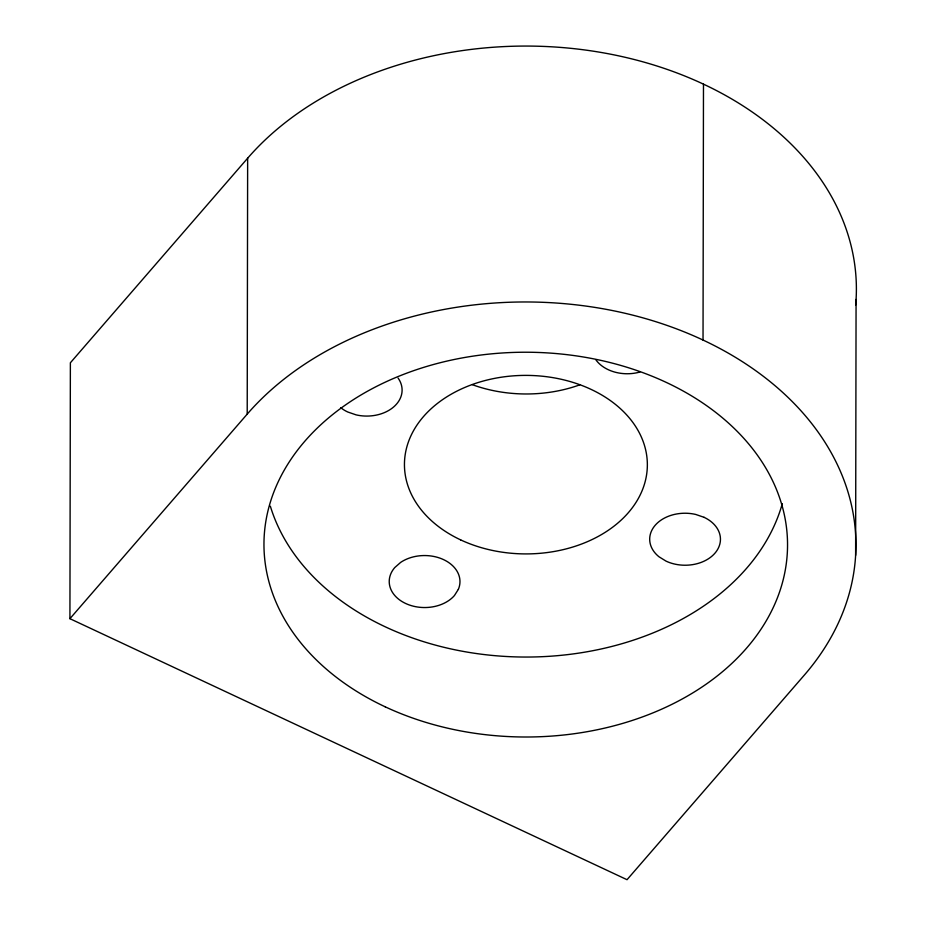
<?xml version="1.0" encoding="UTF-8"?>
<svg xmlns="http://www.w3.org/2000/svg" width="926" height="926" viewBox="0 0 926 926"><rect width="100%" height="100%" fill="white"/><g stroke="black" fill="none" stroke-linecap="round" stroke-linejoin="round"><path stroke-width="1.39" d="M703.482 84.15L703.031 340.05A330.177 242.658 0.1 0 1 804.312 675.123L627.029 879.7L69.925 618.684L70.376 362.784L247.647 158.207A330.177 242.658 0.1 0 1 628.916 58.188A330.177 242.658 0.1 0 1 855.67 304.967M69.925 618.684L247.207 414.119L247.647 158.207M855.624 555.357L856.075 299.457M398.099 378.086A35.373 25.997 0.1 0 1 393.828 406.803A35.373 25.997 0.1 0 1 356.105 414.871L347.725 411.989A35.373 25.997 0.1 0 1 340.652 407.625M639.935 372.02A35.373 25.997 0.1 0 1 595.823 359.739M782.296 503.663A261.792 192.388 0.1 0 1 527.924 657.043A261.792 192.388 0.1 0 1 270.346 506.175M247.207 414.119A330.177 242.658 0.1 0 1 703.031 340.05M579.734 384.869A121.456 89.266 0.1 0 1 472.295 384.672M458.335 589.387L454.435 595.534A35.373 25.997 0.1 0 1 405.6 603.463A35.373 25.997 0.1 0 1 394.754 567.569L400.68 562.371A35.373 25.997 0.1 0 1 443.589 559.628A35.373 25.997 0.1 0 1 458.335 589.387M704.061 517.31L695.692 514.439A35.373 25.997 0.1 0 0 655.226 525.239A35.373 25.997 0.1 0 0 658.999 556.781L666.072 561.144A35.373 25.997 0.1 0 0 714.918 553.216A35.373 25.997 0.1 0 0 704.061 517.31M385.204 706.816A261.792 192.388 0.1 0 0 787.297 553.135A261.792 192.388 0.1 0 0 404.766 373.907A261.792 192.388 0.1 0 0 385.204 706.816M460.685 539.904A121.456 89.266 0.1 0 0 647.239 468.602A121.456 89.266 0.1 0 0 469.76 385.447A121.456 89.266 0.1 0 0 460.685 539.904"/></g></svg>
